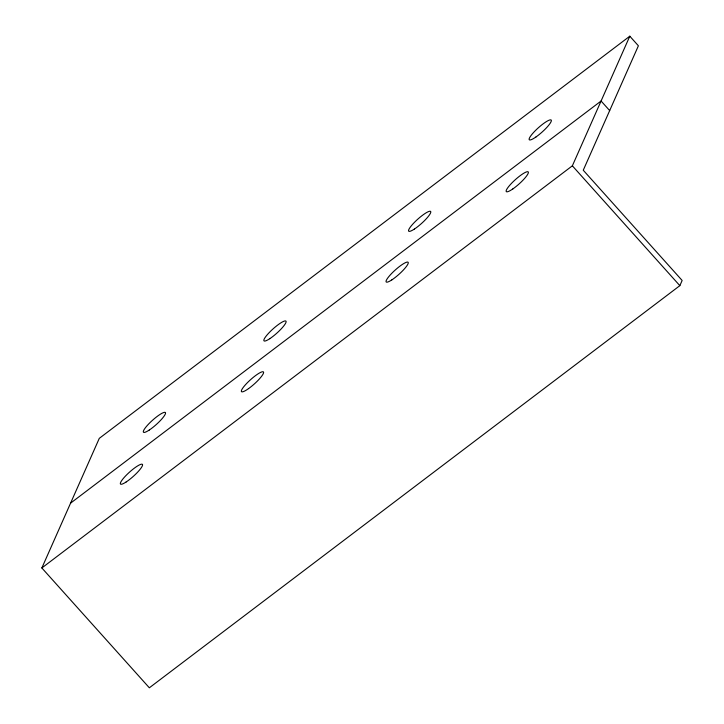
<?xml version="1.0" encoding="UTF-8"?>
<svg xmlns="http://www.w3.org/2000/svg" width="724" height="724" viewBox="0 0 724 724"><rect width="100%" height="100%" fill="white"/><g stroke="black" fill="none" stroke-linecap="round" stroke-linejoin="round"><path stroke-width="1.09" d="M41.856 567.96L99.297 438.346L629.799 36.2L638.396 45.784L583.254 170.221L682.144 280.469L679.845 285.654L149.343 687.8L41.856 567.96L572.358 165.814L629.799 36.2M70.581 503.153L601.083 101.007L609.68 110.591M572.358 165.814L679.845 285.654M391.838 279.889A14.77 2.851 -41.9 0 0 408.291 262.676A14.77 2.851 -41.9 0 0 391.295 273.826A14.77 2.851 -41.9 0 0 391.838 279.889M248.594 388.58A14.77 2.851 -41.9 0 0 263.455 371.946A14.77 2.851 -41.9 0 0 245.327 384.887A14.77 2.851 -41.9 0 0 248.594 388.58M269.753 338.705A14.77 2.851 -41.9 0 0 286.125 321.51A14.77 2.851 -41.9 0 0 269.047 332.769A14.77 2.851 -41.9 0 0 269.753 338.705M414.354 229.083A14.77 2.851 -41.9 0 0 430.807 211.861A14.77 2.851 -41.9 0 0 413.811 223.01A14.77 2.851 -41.9 0 0 414.354 229.083M535.932 136.999A14.77 2.851 -41.9 0 0 551.29 120.166A14.77 2.851 -41.9 0 0 533.461 132.601A14.77 2.851 -41.9 0 0 535.932 136.999M149.271 430.038A14.77 2.851 -41.9 0 0 165.552 412.879A14.77 2.851 -41.9 0 0 148.393 424.264A14.77 2.851 -41.9 0 0 149.271 430.038M126.021 482.066A14.77 2.851 -41.9 0 0 142.583 464.817A14.77 2.851 -41.9 0 0 125.686 475.831A14.77 2.851 -41.9 0 0 126.021 482.066M512.864 188.91A14.77 2.851 -41.9 0 0 528.33 172.031A14.77 2.851 -41.9 0 0 510.565 184.358A14.77 2.851 -41.9 0 0 512.864 188.91"/></g></svg>
